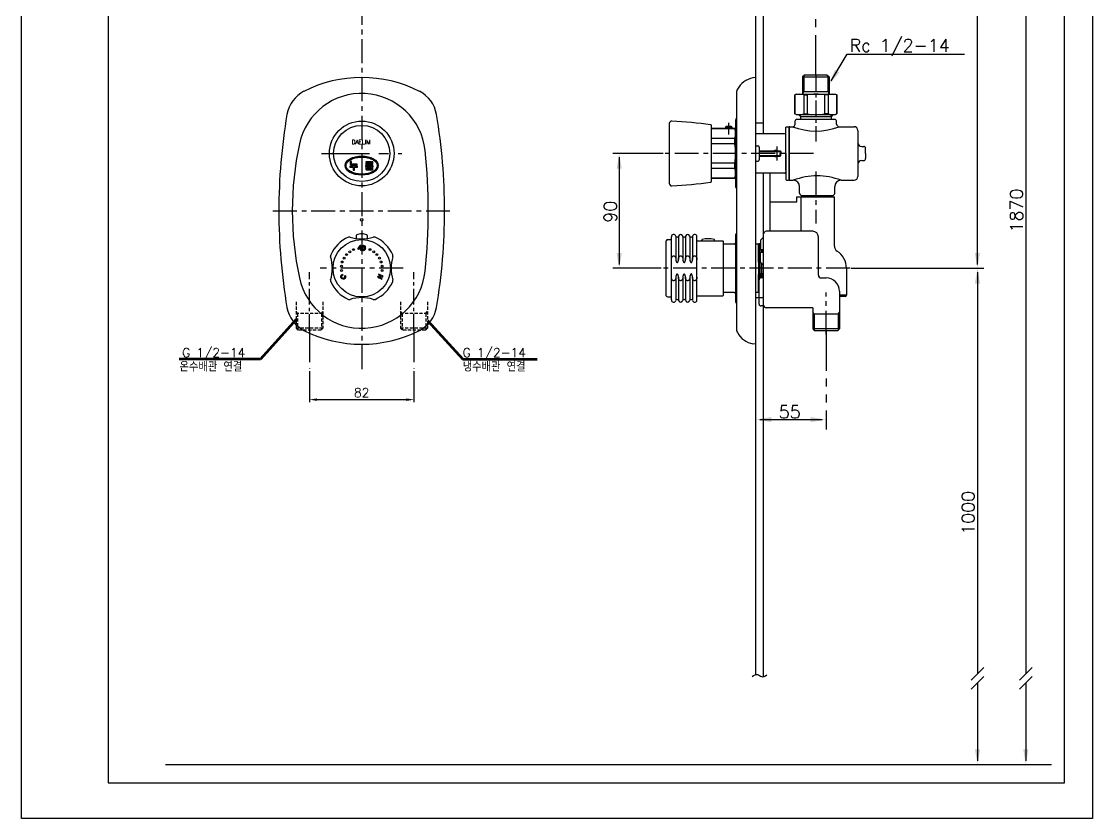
# Model space of a CAD drawing. Extents: x -188 to 232, y 683 to 1277.
# Drawn here: x -187.6 to 232.4, y 683.4 to 995.8 of the extents above; entities that cross this region are included whole.
import ezdxf
from ezdxf.enums import TextEntityAlignment as Align

# ---------------------------------------------------------------- set-up
doc = ezdxf.new("R2010")
doc.units = 0
doc.header["$LTSCALE"] = 5
doc.header["$MEASUREMENT"] = 0
for name, pattern in [('CENTER', [2, 1.25, -0.25, 0.25, -0.25]), ('HIDDEN', [0.375, 0.25, -0.125]), ('PHANTOM', [2.5, 1.25, -0.25, 0.25, -0.25, 0.25, -0.25]), ('PHANTOM2', [1.25, 0.625, -0.125, 0.125, -0.125, 0.125, -0.125])]:
    doc.linetypes.add(name, pattern=pattern)
doc.layers.get('0').update_dxf_attribs({"color": 2, "linetype": 'CONTINUOUS'})
for name, color, linetype in [('CL', 1, 'CENTER'), ('D', 2, 'CONTINUOUS'), ('DWG', 7, 'CONTINUOUS'), ('HD', 3, 'HIDDEN'), ('PH', 3, 'PHANTOM'), ('PL', 3, 'PHANTOM2')]:
    doc.layers.add(name, color=color, linetype=linetype)
doc.styles.add('GHS', font='ROMANS', dxfattribs={"bigfont": 'GHS'})
doc.styles.add('ROMANT', font='romant', dxfattribs={"height": 3.5})
doc.dimstyles.new('STANDARD$7', dxfattribs={"dimtxt": 3.5, "dimasz": 3, "dimexe": 1, "dimexo": 1, "dimgap": 1, "dimtad": 1, "dimdec": 4, "dimzin": 0, "dimdsep": 46, "dimtxsty": 'GHS', "dimcen": 1, "dimclrd": 256, "dimclre": 256, "dimclrt": 256, "dimadec": 4, "dimazin": 0, "dimtfac": 1, "dimtdec": 4, "dimtmove": 0, "dimatfit": 0, "dimfxl": 0, "dimtolj": 1, "dimtzin": 0, "dimlwd": -1, "dimlwe": -1, "dimarcsym": 0})

msp = doc.modelspace()

# ---------------------------------------------------------------- linework, layer by layer
at = {"color": 4}
for p, q in [((-153.63, 1246.41), (-153.63, 697.41)), ((221.37, 697.41), (221.37, 1246.41)), ((-153.63, 697.41), (221.37, 697.41))]:
    msp.add_line(p, q, dxfattribs=at)
at = {"color": 7, "linetype": 'Continuous'}
for p, q in [((66.38, 955.76), (66.38, 932.38)), ((82.88, 955.1), (82.88, 933.04)), ((105.88, 925.07), (116.38, 925.07)), ((116.38, 927.07), (131.13, 927.07)), ((118.66, 927.57), (118.66, 927.07)), ((130.11, 927.57), (130.11, 927.07))]:
    msp.add_line(p, q, dxfattribs=at)
for centre, radius, start, end in [((67.38, 955.76), 1, 86.4607, 180), ((52.01, 707.23), 250, 82.9573, 86.4607), ((82.63, 955.1), 0.25, 360, 82.9573), ((52.01, 1180.91), 250, 273.5393, 277.0427), ((82.63, 933.04), 0.25, 277.0427, 0), ((67.38, 932.38), 1, 180, 273.5393)]:
    msp.add_arc(centre, radius, start, end, dxfattribs=at)
at = {"layer": 'CL', "ltscale": 1.5}
for p, q in [((-54.2, 1153.88), (-54.2, 858.19)), ((122.91, 944.07), (64.48, 944.07)), ((123.88, 937.01), (123.88, 916.63)), ((-88.99, 921.57), (-18.92, 921.57)), ((-37.95, 899.07), (-70.45, 899.07)), ((137.26, 899.07), (63.73, 899.07)), ((127.88, 873.07), (127.88, 889.57))]:
    msp.add_line(p, q, dxfattribs=at)
at = {"layer": 'CL'}
for p, q in [((123.88, 974.82), (123.88, 948.75)), ((89.63, 956.02), (89.63, 951.56)), ((108.63, 946.82), (108.63, 941.32)), ((-74.7, 874.82), (-74.7, 897.57)), ((-33.7, 874.82), (-33.7, 897.57))]:
    msp.add_line(p, q, dxfattribs=at)
at = {"layer": 'CL', "ltscale": 3}
msp.add_line((-69.95, 944.07), (-38.45, 944.07), dxfattribs=at)
at = {"layer": 'D'}
for p, q in [((100.38, 739.88), (100.38, 1161.21)), ((206.19, 1134.52), (206.19, 740.18)), ((103.38, 951.82), (103.38, 1130.77)), ((187.24, 900.57), (187.24, 1108.17)), ((119.21, 974.64), (119.21, 968.32)), ((128.56, 974.64), (128.56, 968.32)), ((115.63, 967.03), (115.67, 967.03)), ((115.67, 967.03), (115.67, 959.61)), ((119.21, 968.32), (118.64, 967.35)), ((119.11, 967.03), (120.45, 967.03)), ((119.11, 967.03), (119.11, 959.61)), ((120.45, 967.03), (120.45, 959.61)), ((128.66, 967.03), (127.32, 967.03)), ((127.32, 967.03), (127.32, 959.61)), ((128.56, 968.32), (129.12, 967.35)), ((128.66, 967.03), (128.66, 959.61)), ((132.13, 967.03), (132.1, 967.03)), ((132.1, 967.03), (132.1, 959.61)), ((115.63, 959.61), (115.67, 959.61)), ((117.83, 958.57), (117.83, 959.32)), ((119.11, 959.61), (120.45, 959.61)), ((128.66, 959.61), (127.32, 959.61)), ((129.93, 958.57), (129.93, 959.32)), ((132.13, 959.61), (132.1, 959.61)), ((92.09, 953.74), (82.88, 953.74)), ((92.09, 953.74), (92.09, 953.82)), ((92.09, 949.99), (82.88, 949.99)), ((92.09, 947.82), (92.09, 949.99)), ((92.09, 947.82), (82.88, 947.82)), ((63.98, 944.07), (44.27, 944.07)), ((46.77, 942.57), (46.77, 900.57)), ((101.63, 944.87), (110.08, 944.87)), ((101.63, 943.27), (110.08, 943.27)), ((92.09, 940.32), (82.88, 940.32)), ((92.09, 938.15), (82.88, 938.15)), ((92.09, 938.15), (92.09, 940.32)), ((92.09, 934.4), (82.88, 934.4)), ((92.09, 934.32), (92.09, 934.4)), ((103.38, 908.97), (103.38, 936.32)), ((-55.55, 906.79), (-54.84, 908.01)), ((-54.8, 907.45), (-55.17, 906.81)), ((-54.49, 908.04), (-54.84, 908.01)), ((-54.76, 906.84), (-54.8, 907.45)), ((-54.42, 906.86), (-54.49, 908.04)), ((-55.53, 906.47), (-55.55, 906.79)), ((-54.74, 906.52), (-55.53, 906.47)), ((-55.17, 906.81), (-54.76, 906.84)), ((-54.74, 906.52), (-54.71, 906.15)), ((-54.71, 906.15), (-54.37, 906.17)), ((-54.26, 906.87), (-54.42, 906.86)), ((-54.4, 906.54), (-54.23, 906.55)), ((-54.37, 906.17), (-54.4, 906.54)), ((-54.23, 906.55), (-54.26, 906.87)), ((63.23, 899.07), (44.27, 899.07)), ((137.76, 899.07), (187.74, 899.07)), ((137.76, 899.07), (189.74, 899.07)), ((137.76, 899.07), (173.51, 899.07)), ((-47.9, 895.87), (-48.04, 895.55)), ((-48.04, 895.55), (-46.37, 894.81)), ((-47.16, 895.55), (-47.9, 895.87)), ((-47.51, 896.75), (-47.65, 896.43)), ((-47.65, 896.43), (-46.92, 896.11)), ((-45.84, 896.02), (-47.51, 896.75)), ((-46.92, 896.11), (-47.16, 895.55)), ((-46.86, 895.41), (-46.61, 895.97)), ((-46.23, 895.14), (-46.86, 895.41)), ((-46.61, 895.97), (-45.98, 895.69)), ((-46.37, 894.81), (-46.23, 895.14)), ((-45.98, 895.69), (-45.84, 896.02)), ((187.24, 897.57), (187.24, 740.18)), ((103.38, 739.07), (103.38, 889.17)), ((123.21, 881.07), (122.63, 882.07)), ((132.56, 881.07), (133.13, 882.07)), ((123.21, 881.07), (123.21, 874.74)), ((132.56, 881.07), (132.56, 874.74)), ((-74.7, 858.72), (-74.7, 846.59)), ((-33.7, 858.72), (-33.7, 846.59)), ((-71.7, 847.59), (-36.7, 847.59)), ((101.88, 839.78), (126.38, 839.78)), ((184.74, 737.68), (189.74, 742.68)), ((203.69, 737.68), (208.69, 742.68)), ((184.74, 734.15), (189.74, 739.15)), ((187.24, 736.65), (187.24, 706.05)), ((203.69, 734.15), (208.69, 739.15)), ((206.19, 736.65), (206.19, 706.05)), ((-131.11, 704.55), (216.31, 704.55)), ((115.78, 704.55), (171.51, 704.55)), ((137.76, 704.55), (187.74, 704.55)), ((180.35, 704.55), (206.69, 704.55))]:
    msp.add_line(p, q, dxfattribs=at)
at = {"layer": 'D', "color": 7}
for p, q in [((116.13, 959.32), (115.63, 959.61)), ((131.63, 959.32), (132.13, 959.61))]:
    msp.add_line(p, q, dxfattribs=at)
at = {"layer": 'D', "color": 0}
for p, q in [((88.38, 954.57), (88.82, 954.82)), ((88.38, 954.57), (90.88, 954.57)), ((88.38, 954.57), (88.38, 953.82)), ((88.82, 954.82), (90.45, 954.82)), ((90.88, 954.57), (90.45, 954.82)), ((90.88, 954.57), (90.88, 953.82)), ((92.38, 956.82), (92.38, 931.32)), ((112.13, 937.52), (112.13, 954.32)), ((100.38, 947.07), (101.13, 947.07)), ((101.63, 946.57), (101.63, 941.57)), ((100.38, 941.07), (101.13, 941.07))]:
    msp.add_line(p, q, dxfattribs=at)
at = {"layer": 'D', "color": 2}
for p, q in [((88.58, 953.82), (88.58, 954.68)), ((90.68, 953.82), (90.68, 954.68))]:
    msp.add_line(p, q, dxfattribs=at)
at = {"layer": 'D'}
for points in [[(-187.63, 1277.41), (232.37, 1277.41), (232.37, 683.41), (-187.63, 683.41)], [(-58.15, 940.86), (-58.67, 940.86), (-58.67, 939.9), (-58.65, 939.79), (-58.62, 939.7), (-58.55, 939.62), (-58.47, 939.56), (-58.36, 939.53), (-58.24, 939.52), (-55.95, 939.52), (-55.95, 939.88), (-58.15, 939.88)], [(-52.53, 940.85), (-52.53, 940.49), (-50.37, 940.49), (-50.37, 940.33), (-52.53, 940.33), (-52.53, 939.78), (-52.52, 939.66), (-52.48, 939.57), (-52.42, 939.5), (-52.33, 939.45), (-52.22, 939.42), (-52.08, 939.41), (-49.8, 939.41), (-49.8, 939.78), (-52.02, 939.78), (-52.02, 939.97), (-49.86, 939.97), (-49.86, 940.85)], [(-55.81, 939.08), (-58.83, 939.08), (-58.83, 938.7), (-57.58, 938.7), (-57.58, 937.57), (-57.07, 937.57), (-57.07, 938.7), (-55.81, 938.7)], [(-52.7, 939.19), (-52.7, 938.82), (-49.69, 938.82), (-49.69, 939.19)], [(-52.53, 938.65), (-52.53, 937.95), (-52.52, 937.85), (-52.48, 937.76), (-52.43, 937.69), (-52.36, 937.64), (-52.27, 937.61), (-52.17, 937.6), (-49.86, 937.6), (-49.86, 938.65)], [(-50.37, 938.28), (-50.37, 937.97), (-52.02, 937.97), (-52.02, 938.28)]]:
    msp.add_lwpolyline(points, close=True, dxfattribs=at)
msp.add_lwpolyline([(129.89, 972.48), (136.17, 982.93), (182.19, 982.93)], dxfattribs=at)
for centre in [(-61.13, 903.07), (-60.14, 904.42), (-58.9, 905.54), (-57.45, 906.38), (-50.95, 906.38), (-49.5, 905.54), (-48.25, 904.42), (-47.27, 903.07), (-62.16, 899.91), (-61.81, 901.54), (-46.59, 901.54), (-46.24, 899.91), (-62.16, 898.23), (-46.24, 898.23)]:
    msp.add_circle(centre, 0.375, dxfattribs=at)
for centre, radius, start, end in [((117.39, 962.06), 5.26, 70.9285, 109.0715), ((123.88, 946.72), 20.6, 80.3978, 99.6022), ((130.38, 962.06), 5.26, 70.9285, 109.0715), ((117.39, 964.58), 5.26, 250.9285, 289.0715), ((123.88, 979.92), 20.6, 260.3978, 279.6022), ((130.38, 964.58), 5.26, 250.9285, 289.0715), ((86.15, 951.86), 6.23, 342.4949, 17.5051), ((123.88, 977.94), 25.09, 248.6703, 291.3297), ((67.88, 944.07), 24.5, 351.1961, 8.8039), ((108.13, 944.07), 1.05, 72.2472, 107.7528), ((108.13, 944.07), 1.05, 252.2472, 287.7528), ((86.15, 936.28), 6.23, 342.4949, 17.5051), ((124.38, 908.8), 26.48, 69.2674, 110.7326), ((-53.39, 907.42), 0.248, 88.1172, 150.1774), ((-53.4, 907.42), 0.248, 22.6873, 84.7474), ((-53.45, 906.68), 0.596, 234.4434, 267.8998), ((-53.44, 906.64), 0.234, 204.5701, 264.1627), ((-53.43, 906.68), 0.596, 265.2569, 298.7134), ((-53.46, 906.64), 0.234, 268.7019, 328.2945)]:
    msp.add_arc(centre, radius, start, end, dxfattribs=at)
at = {"layer": 'D', "color": 0}
for centre, radius, start, end in [((93.88, 956.82), 1.5, 130.7184, 180), ((101.13, 946.57), 0.5, 0, 90), ((101.13, 941.57), 0.5, 270, 0), ((93.88, 931.32), 1.5, 180, 229.2816)]:
    msp.add_arc(centre, radius, start, end, dxfattribs=at)
at = {"layer": 'D'}
msp.add_ellipse((-54.2, 939.32), major_axis=(-6.5, 0), ratio=0.576923, dxfattribs=at)
for points, knots in [([(-60.3, 939.32), (-60.3, 939), (-60.21, 938.67), (-59.85, 938.03), (-59.57, 937.71), (-58.83, 937.13), (-58.37, 936.87), (-57.32, 936.43), (-56.73, 936.26), (-55.48, 936.03), (-54.82, 935.97), (-53.5, 935.97), (-52.85, 936.03), (-51.6, 936.27), (-51.01, 936.45), (-49.97, 936.89), (-49.52, 937.16), (-48.79, 937.75), (-48.52, 938.07), (-48.17, 938.71), (-48.09, 939.03), (-48.11, 939.68), (-48.2, 940), (-48.58, 940.64), (-48.86, 940.96), (-49.62, 941.54), (-50.08, 941.8), (-51.14, 942.23), (-51.74, 942.4), (-52.99, 942.62), (-53.65, 942.68), (-54.97, 942.66), (-55.63, 942.59), (-56.87, 942.35), (-57.45, 942.17), (-58.48, 941.72), (-58.93, 941.45), (-59.64, 940.86), (-59.9, 940.54), (-60.23, 939.92), (-60.3, 939.62), (-60.3, 939.32)], [0, 0, 0, 0, 0.315336, 0.315336, 0.630673, 0.630673, 0.946009, 0.946009, 1.261346, 1.261346, 1.576682, 1.576682, 1.892019, 1.892019, 2.207355, 2.207355, 2.522692, 2.522692, 2.838028, 2.838028, 3.153365, 3.153365, 3.468701, 3.468701, 3.784038, 3.784038, 4.099374, 4.099374, 4.414711, 4.414711, 4.730047, 4.730047, 5.045384, 5.045384, 5.36072, 5.36072, 5.676057, 5.676057, 5.991393, 5.991393, 6.283185, 6.283185, 6.283185, 6.283185]), ([(-60.9, 895.55), (-60.86, 895.64), (-60.84, 895.73), (-60.84, 895.82), (-60.84, 895.91), (-60.87, 896.02), (-60.92, 896.16)], [7, 7, 7, 7, 8, 8, 8, 9, 9, 9, 9])]:
    msp.add_open_spline(points, degree=3, knots=knots, dxfattribs=at)
for points in [[(-53.95, 907.63), (-54.01, 907.5), (-54.04, 907.31), (-54.05, 907.07)], [(-53.71, 907.92), (-53.81, 907.86), (-53.89, 907.76), (-53.95, 907.63)], [(-53.36, 908), (-53.49, 908.01), (-53.61, 907.98), (-53.71, 907.92)], [(-53.71, 907.05), (-53.7, 907.29), (-53.66, 907.46), (-53.61, 907.55)], [(-53.36, 908), (-53.23, 907.99), (-53.12, 907.95), (-53.02, 907.88)], [(-53.36, 908), (-53.23, 907.99), (-53.12, 907.95), (-53.02, 907.88)], [(-53.13, 907.02), (-53.11, 907.26), (-53.13, 907.42), (-53.18, 907.52)], [(-53.13, 907.02), (-53.11, 907.26), (-53.13, 907.42), (-53.18, 907.52)], [(-53.02, 907.88), (-52.93, 907.81), (-52.87, 907.7), (-52.82, 907.56)], [(-53.02, 907.88), (-52.93, 907.81), (-52.87, 907.7), (-52.82, 907.56)], [(-52.82, 907.56), (-52.78, 907.42), (-52.77, 907.24), (-52.78, 907)], [(-52.82, 907.56), (-52.78, 907.42), (-52.77, 907.24), (-52.78, 907)], [(-54.05, 907.07), (-54.07, 906.83), (-54.05, 906.64), (-54, 906.5)], [(-54, 906.5), (-53.95, 906.37), (-53.89, 906.26), (-53.8, 906.2)], [(-53.65, 906.54), (-53.7, 906.65), (-53.73, 906.82), (-53.71, 907.05)], [(-53.26, 906.52), (-53.19, 906.62), (-53.15, 906.78), (-53.13, 907.02)], [(-53.26, 906.52), (-53.19, 906.62), (-53.15, 906.78), (-53.13, 907.02)], [(-52.9, 906.44), (-52.97, 906.31), (-53.05, 906.21), (-53.14, 906.16)], [(-52.9, 906.44), (-52.97, 906.31), (-53.05, 906.21), (-53.14, 906.16)], [(-52.78, 907), (-52.8, 906.75), (-52.84, 906.57), (-52.9, 906.44)], [(-52.78, 907), (-52.8, 906.75), (-52.84, 906.57), (-52.9, 906.44)], [(-62.43, 895.65), (-62.45, 895.83), (-62.42, 896), (-62.35, 896.16)], [(-62.25, 895.19), (-62.35, 895.32), (-62.41, 895.48), (-62.43, 895.65)], [(-62.35, 896.16), (-62.3, 896.3), (-62.21, 896.42), (-62.1, 896.52)], [(-61.85, 894.89), (-62.02, 894.96), (-62.15, 895.06), (-62.25, 895.19)], [(-62.04, 896.02), (-62.11, 895.86), (-62.11, 895.7), (-62.05, 895.55)], [(-62.1, 896.52), (-61.98, 896.63), (-61.85, 896.7), (-61.71, 896.75)], [(-62.05, 895.55), (-61.99, 895.39), (-61.88, 895.28), (-61.71, 895.21)], [(-61.59, 896.43), (-61.81, 896.35), (-61.96, 896.21), (-62.04, 896.02)], [(-61.11, 894.87), (-61.34, 894.78), (-61.59, 894.78), (-61.85, 894.89)], [(-61.71, 896.75), (-61.71, 896.75), (-61.59, 896.43), (-61.59, 896.43)], [(-61.71, 896.75), (-61.71, 896.75), (-61.59, 896.43), (-61.59, 896.43)], [(-61.71, 895.21), (-61.6, 895.17), (-61.49, 895.15), (-61.39, 895.16)], [(-61.39, 895.16), (-61.28, 895.17), (-61.18, 895.21), (-61.09, 895.28)], [(-60.59, 895.41), (-60.7, 895.15), (-60.87, 894.97), (-61.11, 894.87)], [(-61.09, 895.28), (-61.01, 895.35), (-60.94, 895.44), (-60.9, 895.55)], [(-60.92, 896.16), (-60.92, 896.16), (-60.6, 896.28), (-60.6, 896.28)], [(-60.92, 896.16), (-60.92, 896.16), (-60.6, 896.28), (-60.6, 896.28)], [(-60.6, 896.28), (-60.53, 896.1), (-60.5, 895.95), (-60.5, 895.82)], [(-60.5, 895.82), (-60.5, 895.69), (-60.53, 895.55), (-60.59, 895.41)]]:
    msp.add_open_spline(points, degree=3, dxfattribs=at)
msp.add_spline([(98.94, 739.13), (101.05, 739.88), (102.6, 739.03), (104.6, 739.7)], degree=3, dxfattribs=at)
for points in [[(131.35, 976.85), (129.12, 971.19), (133.07, 975.82)], [(45.77, 938.07), (47.77, 938.07), (46.77, 944.07)], [(45.77, 905.07), (47.77, 905.07), (46.77, 899.07)], [(186.24, 905.07), (188.24, 905.07), (187.24, 899.07)], [(186.24, 893.07), (188.24, 893.07), (187.24, 899.07)], [(-71.7, 848.09), (-71.7, 847.09), (-74.7, 847.59)], [(-36.7, 848.09), (-36.7, 847.09), (-33.7, 847.59)], [(106.38, 840.78), (106.38, 838.78), (100.38, 839.78)], [(121.88, 840.78), (121.88, 838.78), (127.88, 839.78)], [(186.24, 710.55), (188.24, 710.55), (187.24, 704.55)], [(205.19, 710.55), (207.19, 710.55), (206.19, 704.55)]]:
    msp.add_solid(points, dxfattribs=at)
at = {"layer": 'DWG'}
for p, q in [((119.39, 974.82), (118.64, 974.07)), ((128.37, 974.82), (119.39, 974.82)), ((128.37, 974.82), (129.12, 974.07)), ((100.38, 973.84), (99.13, 973.73)), ((100.38, 869.3), (100.38, 973.84)), ((118.64, 974.07), (129.12, 974.07)), ((118.64, 974.07), (118.64, 967.32)), ((129.12, 974.07), (129.12, 967.32)), ((92.9, 874.61), (92.9, 968.53)), ((116.13, 967.32), (115.63, 967.03)), ((115.63, 959.61), (115.63, 967.03)), ((116.13, 967.32), (131.63, 967.32)), ((118.64, 968.32), (129.12, 968.32)), ((131.63, 967.32), (132.13, 967.03)), ((132.13, 959.61), (132.13, 967.03)), ((116.13, 959.32), (131.63, 959.32)), ((117.28, 959.12), (117.28, 959.32)), ((117.83, 958.57), (117.28, 959.12)), ((117.83, 958.57), (129.93, 958.57)), ((117.83, 958.57), (117.83, 957.32)), ((129.93, 958.57), (130.48, 959.12)), ((129.93, 958.57), (129.93, 957.32)), ((130.48, 959.12), (130.48, 959.32)), ((92.09, 953.82), (82.88, 953.82)), ((92.38, 953.32), (92.09, 953.82)), ((100.38, 956.07), (103.38, 956.07)), ((113.38, 954.32), (113.38, 933.82)), ((113.63, 954.57), (114.76, 954.57)), ((115.76, 955.57), (115.76, 956.82)), ((115.76, 955.57), (115.76, 955.57)), ((131.51, 957.32), (116.26, 957.32)), ((132.01, 955.57), (132.01, 956.82)), ((132.01, 955.57), (132.01, 955.57)), ((133.01, 954.57), (138.88, 954.57)), ((92.38, 953.32), (92.38, 934.82)), ((140.38, 953.07), (140.38, 935.07)), ((101.63, 945.07), (109.88, 945.07)), ((109.88, 945.07), (109.88, 944.07)), ((109.88, 945.07), (110.13, 944.82)), ((141.88, 946.82), (142.63, 946.82)), ((143.38, 944.07), (143.38, 946.07)), ((101.63, 943.07), (109.88, 943.07)), ((109.88, 943.07), (109.88, 944.07)), ((109.88, 943.07), (110.13, 943.32)), ((110.13, 944.82), (110.13, 944.07)), ((110.13, 943.32), (110.13, 944.07)), ((141.88, 941.32), (142.63, 941.32)), ((143.38, 944.07), (143.38, 942.07)), ((92.09, 934.32), (82.88, 934.32)), ((92.38, 934.82), (92.09, 934.32)), ((105.88, 936.32), (105.88, 913.57)), ((113.63, 933.57), (115.01, 933.57)), ((133.76, 933.57), (138.88, 933.57)), ((117.51, 928.57), (117.51, 931.07)), ((131.26, 928.57), (131.26, 931.07)), ((116.38, 925.07), (116.38, 927.07)), ((117.92, 927.07), (117.92, 913.57)), ((118.51, 927.57), (130.26, 927.57)), ((118.66, 927.57), (118.66, 927.07)), ((130.11, 927.57), (130.11, 927.07)), ((131.13, 907.71), (131.13, 927.07)), ((-56.32, 911.93), (-56.32, 910.76)), ((-52.07, 911.93), (-52.07, 910.76)), ((103.38, 884.57), (103.38, 912.57)), ((122.63, 913.57), (104.38, 913.57)), ((101.43, 908.57), (100.38, 908.57)), ((101.43, 901.9), (101.43, 908.57)), ((102.18, 907.69), (101.58, 907.69)), ((101.58, 901.95), (101.58, 907.69)), ((101.88, 907.69), (101.88, 896.97)), ((102.18, 908.69), (101.96, 908.69)), ((103.38, 911.32), (102.18, 910.12)), ((102.18, 910.12), (102.18, 906.32)), ((124.88, 896.32), (124.88, 911.32)), ((102.93, 906.32), (102.18, 906.32)), ((102.18, 901.52), (102.18, 905.32)), ((102.93, 905.32), (102.18, 905.32)), ((102.72, 905.32), (102.72, 906.32)), ((102.93, 905.32), (102.93, 906.32)), ((103.38, 900.32), (102.18, 901.52)), ((102.72, 897.07), (102.72, 900.98)), ((135.88, 899.07), (135.88, 888.57)), ((101.43, 889.57), (101.43, 896.24)), ((101.5, 889.55), (101.5, 895.49)), ((101.6, 896.97), (101.88, 896.97)), ((101.95, 895.18), (101.95, 895.45)), ((103.38, 895.45), (101.95, 895.45)), ((103.38, 895.32), (102.38, 895.32)), ((102.51, 897.07), (103.38, 897.07)), ((103.22, 896.07), (103.38, 896.07)), ((125.88, 895.32), (127.88, 895.32)), ((101.63, 885.07), (101.63, 894.57)), ((101.43, 889.57), (100.38, 889.57)), ((100.38, 887.67), (101.63, 887.67)), ((100.38, 887.67), (103.38, 887.67)), ((133.13, 890.07), (133.13, 875.32)), ((135.88, 888.57), (133.13, 888.57)), ((135.38, 888.07), (133.13, 888.07)), ((103.42, 884.32), (102.38, 884.32)), ((122.63, 883.57), (104.38, 883.57)), ((122.63, 883.57), (122.63, 875.32)), ((133.13, 881.07), (122.63, 881.07)), ((122.63, 875.32), (123.38, 874.57)), ((133.13, 875.32), (122.63, 875.32)), ((132.38, 874.57), (123.38, 874.57)), ((133.13, 875.32), (132.38, 874.57)), ((100.38, 869.3), (99.13, 869.41))]:
    msp.add_line(p, q, dxfattribs=at)
at = {"layer": 'DWG', "linetype": 'Continuous'}
for p, q in [((112.13, 954.32), (112.38, 954.57)), ((112.13, 954.32), (112.38, 954.57)), ((112.13, 954.32), (112.38, 954.57)), ((112.38, 954.57), (113.13, 954.57)), ((112.38, 954.57), (113.13, 954.57)), ((112.38, 954.57), (113.13, 954.57)), ((113.13, 954.57), (113.38, 954.32)), ((113.38, 933.82), (113.38, 954.32)), ((112.13, 937.82), (112.13, 933.82)), ((112.13, 933.82), (112.38, 933.57)), ((112.13, 933.82), (112.38, 933.57)), ((112.38, 933.57), (113.13, 933.57)), ((112.38, 933.57), (113.13, 933.57)), ((113.38, 933.82), (113.13, 933.57)), ((113.13, 933.57), (113.38, 933.82))]:
    msp.add_line(p, q, dxfattribs=at)
at = {"layer": 'DWG', "color": 0}
for p, q in [((111.63, 951.82), (100.38, 951.82)), ((111.63, 936.32), (100.38, 936.32))]:
    msp.add_line(p, q, dxfattribs=at)
at = {"layer": 'DWG', "color": 0, "linetype": 'Continuous'}
for q in [(112.13, 951.32), (112.13, 936.57), (112.13, 936.82)]:
    msp.add_line((112.13, 944.07), q, dxfattribs=at)
at = {"layer": 'DWG', "color": 7}
for p, q in [((67.23, 886.69), (67.23, 911.44)), ((68.98, 911.62), (68.98, 902.49)), ((69.98, 911.62), (69.98, 902.49)), ((71.73, 911.62), (71.73, 902.49)), ((72.73, 911.62), (72.73, 902.49)), ((74.48, 911.62), (74.48, 902.49)), ((75.48, 911.62), (75.48, 902.49)), ((77.23, 886.69), (77.23, 911.44)), ((92.38, 911.82), (92.38, 886.32)), ((65.23, 888.32), (65.23, 909.82)), ((65.73, 910.32), (67.23, 910.32)), ((77.23, 909.94), (77.23, 910.57)), ((77.23, 909.94), (77.23, 909.82)), ((77.23, 909.82), (87.38, 909.82)), ((79.13, 909.82), (79.13, 910.14)), ((84.13, 909.82), (84.13, 910.14)), ((87.63, 899.07), (87.63, 909.57)), ((91.88, 908.52), (87.63, 908.52)), ((87.63, 888.57), (87.63, 899.07)), ((68.98, 895.65), (68.98, 886.52)), ((69.98, 895.65), (69.98, 886.52)), ((71.73, 895.65), (71.73, 886.52)), ((72.73, 895.65), (72.73, 886.52)), ((74.48, 895.65), (74.48, 886.52)), ((75.48, 895.65), (75.48, 886.52)), ((65.73, 887.82), (67.23, 887.82)), ((77.23, 888.32), (87.38, 888.32)), ((91.88, 889.62), (87.63, 889.62))]:
    msp.add_line(p, q, dxfattribs=at)
at = {"layer": 'DWG', "linetype": 'Continuous'}
msp.add_circle((-54.2, 944.07), 12.69, dxfattribs=at)
at = {"layer": 'DWG'}
for centre, radius in [((-54.2, 944.07), 11), ((-54.2, 918.07), 0.5), ((-54.2, 899.07), 11.25)]:
    msp.add_circle(centre, radius, dxfattribs=at)
for centre, radius, start, end in [((-54.2, 923.84), 50, 63.0793, 116.9207), ((100.98, 964.92), 9, 101.8322, 151.2257), ((-71.18, 957.28), 12.5, 116.9207, 170.3262), ((-54.2, 942.59), 25, 6.0334, 167.8649), ((-37.22, 957.28), 12.5, 9.6738, 63.0793), ((94.4, 968.53), 1.5, 151.2257, 180), ((138.3, 921.57), 225, 170.3262, 180), ((-246.7, 921.57), 225, 0, 9.6738), ((113.63, 954.32), 0.25, 90, 180), ((114.76, 955.57), 1, 270, 0), ((116.26, 956.82), 0.5, 90, 180), ((131.51, 956.82), 0.5, 0, 90), ((133.01, 955.57), 1, 180, 270), ((138.88, 953.07), 1.5, 0, 90), ((43.57, 921.57), 125, 167.8649, 192.1351), ((-253.09, 921.57), 225, 353.9666, 6.0334), ((141.88, 948.32), 1.5, 180, 270), ((142.63, 946.07), 0.75, 0, 90), ((141.88, 939.82), 1.5, 90, 180), ((142.63, 942.07), 0.75, 270, 0), ((113.63, 933.82), 0.25, 180, 270), ((115.01, 931.07), 2.5, 0, 90), ((133.76, 931.07), 2.5, 90, 180), ((138.88, 935.07), 1.5, 270, 0), ((118.51, 928.57), 1, 180, 270), ((130.26, 928.57), 1, 270, 0), ((138.3, 921.57), 225, 180, 189.6738), ((-246.7, 921.57), 225, 350.3262, 0), ((-56.07, 911.93), 0.25, 113.2496, 180), ((-54.2, 907.57), 5, 90, 113.2496), ((-54.2, 907.57), 5, 66.7504, 90), ((-52.32, 911.93), 0.25, 0, 66.7504), ((93.88, 911.82), 1.5, 130.7184, 180), ((104.38, 912.57), 1, 90, 180), ((122.63, 911.32), 2.25, 0, 90), ((-54.2, 899.07), 13.25, 113.2975, 156.7025), ((-59.04, 910.32), 1, 72.3736, 113.2975), ((-54.2, 925.57), 15, 252.3736, 287.6264), ((-49.35, 910.32), 1, 66.7025, 107.6264), ((-54.2, 899.07), 13.25, 23.2975, 66.7025), ((101.43, 908.72), 0.15, 270, 297.201), ((102.58, 907.69), 1, 113.5782, 180), ((133.38, 907.72), 2.25, 180, 237.5484), ((-65.45, 903.91), 1, 156.7025, 197.6264), ((-80.7, 899.07), 15, 342.3736, 17.6264), ((-27.7, 899.07), 15, 162.3736, 197.6264), ((-42.95, 903.91), 1, 342.3736, 23.2975), ((127.88, 899.07), 8, 0, 57.7541), ((-54.2, 900.55), 25, 192.1351, 353.9666), ((102.38, 894.57), 0.75, 90, 180), ((125.88, 896.32), 1, 179.9957, 270.0043), ((127.88, 890.07), 5.25, 360, 90), ((-65.45, 894.22), 1, 162.3736, 203.2975), ((-54.2, 899.07), 13.25, 203.2975, 246.7025), ((-54.2, 899.07), 13.25, 293.2975, 336.7025), ((-42.95, 894.22), 1, 336.7025, 17.6264), ((-59.04, 887.82), 1, 246.7025, 287.6264), ((-54.2, 872.57), 15, 72.3736, 107.6264), ((-49.35, 887.82), 1, 252.3736, 293.2975), ((93.88, 886.32), 1.5, 180, 229.2816), ((101.43, 889.42), 0.15, 63.0381, 90), ((101.95, 890.44), 1, 243.0375, 251.2514), ((135.38, 888.57), 0.5, 270, 0), ((-71.18, 885.86), 12.5, 189.6738, 243.0793), ((-37.22, 885.86), 12.5, 296.9207, 350.3262), ((102.38, 885.07), 0.75, 180, 270), ((104.38, 884.57), 1, 180, 270), ((-54.2, 919.3), 50, 243.0793, 296.9207), ((94.4, 874.61), 1.5, 180, 208.7743), ((100.98, 878.22), 9, 208.7743, 258.1678)]:
    msp.add_arc(centre, radius, start, end, dxfattribs=at)
at = {"layer": 'DWG', "color": 0, "linetype": 'Continuous'}
for centre, radius, start, end in [((111.63, 951.32), 0.5, 0, 90), ((108.13, 944.07), 1.25, 53.1301, 126.8699), ((108.13, 944.07), 1.25, 233.1301, 306.8699), ((111.63, 936.82), 0.5, 270, 0)]:
    msp.add_arc(centre, radius, start, end, dxfattribs=at)
at = {"layer": 'DWG', "color": 7}
for centre, radius, start, end in [((68.11, 911.44), 0.875, 17.907, 180), ((69.48, 911.89), 0.57, 197.907, 342.093), ((70.86, 911.44), 0.875, 17.907, 162.093), ((72.23, 911.89), 0.57, 197.907, 342.093), ((73.61, 911.44), 0.875, 17.907, 162.093), ((74.98, 911.89), 0.57, 197.907, 342.093), ((76.36, 911.44), 0.875, 0, 162.093), ((65.73, 909.82), 0.5, 90, 180), ((79.38, 910.14), 0.25, 104.9006, 180), ((81.63, 901.68), 9, 75.0994, 104.9006), ((83.88, 910.14), 0.25, 0, 75.0994), ((87.38, 909.57), 0.25, 0, 90), ((91.88, 909.02), 0.5, 270, 0), ((65.73, 888.32), 0.5, 180, 270), ((68.11, 886.69), 0.875, 180, 342.093), ((69.48, 886.25), 0.57, 17.907, 162.093), ((70.86, 886.69), 0.875, 197.907, 342.093), ((72.23, 886.25), 0.57, 17.907, 162.093), ((73.61, 886.69), 0.875, 197.907, 342.093), ((74.98, 886.25), 0.57, 17.907, 162.093), ((76.36, 886.69), 0.875, 197.907, 0), ((87.38, 888.57), 0.25, 270, 0), ((91.88, 889.12), 0.5, 0, 90)]:
    msp.add_arc(centre, radius, start, end, dxfattribs=at)
at = {"layer": 'DWG'}
for points in [[(101.96, 908.7), (101.92, 908.69), (101.84, 908.69), (101.76, 908.68), (101.68, 908.66), (101.6, 908.63), (101.51, 908.59), (101.5, 908.59)], [(101.58, 907.69), (101.57, 908.01), (101.55, 908.3), (101.52, 908.51), (101.5, 908.59)], [(101.58, 901.95), (101.56, 901.93), (101.51, 901.91), (101.43, 901.9)], [(101.43, 896.24), (101.45, 896.89), (101.48, 897.61), (101.51, 898.37), (101.52, 899.13), (101.51, 899.82), (101.48, 900.43), (101.46, 900.97), (101.44, 901.46), (101.43, 901.9)], [(101.6, 896.97), (101.63, 897.69), (101.65, 898.45), (101.66, 899.21), (101.65, 899.88), (101.63, 900.48), (101.61, 901.02), (101.59, 901.51), (101.58, 901.95)], [(101.53, 896.22), (101.49, 896.23), (101.43, 896.24)], [(101.5, 895.49), (101.5, 895.67), (101.51, 895.87), (101.52, 896.05), (101.53, 896.22)], [(101.5, 895.49), (101.65, 895.46), (101.8, 895.45), (101.95, 895.45)], [(101.53, 896.22), (101.54, 896.32), (101.55, 896.41), (101.56, 896.52), (101.57, 896.62), (101.58, 896.73), (101.59, 896.85), (101.6, 896.97)], [(101.53, 896.22), (101.72, 896.03), (101.95, 895.87), (102.2, 895.76)], [(101.6, 896.97), (101.66, 896.68), (101.81, 896.43), (102.02, 896.22), (102.29, 896.08), (102.58, 896.02)], [(101.88, 896.97), (102.18, 897.04), (102.51, 897.07)], [(101.88, 896.97), (101.97, 896.65), (102.13, 896.36), (102.34, 896.14), (102.58, 896.02)], [(101.95, 895.45), (101.97, 895.53), (102.03, 895.61), (102.11, 895.69), (102.2, 895.76)], [(102.2, 895.76), (102.25, 895.79), (102.3, 895.83), (102.36, 895.86), (102.42, 895.9), (102.48, 895.94), (102.54, 895.98), (102.58, 896.02)], [(102.51, 897.07), (102.54, 896.76), (102.64, 896.48), (102.8, 896.26), (103, 896.12), (103.22, 896.07)], [(102.58, 896.02), (102.88, 896.06), (103.22, 896.07)], [(102.72, 897.07), (102.76, 896.76), (102.86, 896.48), (103.02, 896.26), (103.21, 896.12), (103.36, 896.07)], [(103.36, 896.07), (103.38, 896.07)]]:
    msp.add_spline(points, degree=3, dxfattribs=at)
msp.add_open_spline([(101.88, 907.69), (101.88, 907.8), (101.9, 908), (102, 908.28), (102.11, 908.44), (102.18, 908.51), (102.18, 908.52)], degree=3, knots=[0, 0, 0, 0, 0.622333, 1.21571, 1.758267, 1.800373, 1.800373, 1.800373, 1.800373], dxfattribs=at)
at = {"layer": 'DWG', "color": 7}
for points in [[(67.23, 902.49), (67.24, 902.69), (67.26, 902.88), (67.29, 903.05), (67.33, 903.21), (67.39, 903.37), (67.46, 903.52), (67.55, 903.66), (67.67, 903.78), (67.8, 903.87), (67.96, 903.93), (68.12, 903.95), (68.27, 903.93), (68.43, 903.87), (68.56, 903.77), (68.67, 903.64), (68.77, 903.5), (68.84, 903.35), (68.89, 903.19), (68.93, 903.03), (68.96, 902.87), (68.98, 902.68), (68.98, 902.49)], [(69.98, 902.49), (69.99, 902.69), (70.01, 902.88), (70.04, 903.05), (70.08, 903.21), (70.14, 903.37), (70.21, 903.52), (70.3, 903.66), (70.42, 903.78), (70.55, 903.87), (70.71, 903.93), (70.87, 903.95), (71.02, 903.93), (71.18, 903.87), (71.31, 903.77), (71.42, 903.64), (71.52, 903.5), (71.59, 903.35), (71.64, 903.19), (71.68, 903.03), (71.71, 902.87), (71.73, 902.68), (71.73, 902.49)], [(72.73, 902.49), (72.74, 902.69), (72.76, 902.88), (72.79, 903.05), (72.83, 903.21), (72.89, 903.37), (72.96, 903.52), (73.05, 903.66), (73.17, 903.78), (73.3, 903.87), (73.46, 903.93), (73.62, 903.95), (73.77, 903.93), (73.93, 903.87), (74.06, 903.77), (74.17, 903.64), (74.27, 903.5), (74.34, 903.35), (74.39, 903.19), (74.43, 903.03), (74.46, 902.87), (74.48, 902.68), (74.48, 902.49)], [(75.48, 902.49), (75.49, 902.69), (75.51, 902.88), (75.54, 903.05), (75.58, 903.21), (75.64, 903.37), (75.71, 903.52), (75.8, 903.66), (75.92, 903.78), (76.05, 903.87), (76.21, 903.93), (76.37, 903.95), (76.52, 903.93), (76.68, 903.87), (76.81, 903.77), (76.92, 903.64), (77.02, 903.5), (77.09, 903.35), (77.14, 903.19), (77.18, 903.03), (77.21, 902.87), (77.23, 902.68), (77.23, 902.49)], [(68.98, 902.49), (68.99, 902.3), (69.01, 902.13), (69.04, 901.98), (69.08, 901.85), (69.12, 901.73), (69.16, 901.63), (69.21, 901.53), (69.26, 901.45), (69.32, 901.37), (69.38, 901.32), (69.45, 901.29), (69.53, 901.3), (69.61, 901.34), (69.68, 901.4), (69.74, 901.49), (69.79, 901.59), (69.84, 901.7), (69.88, 901.82), (69.92, 901.96), (69.95, 902.12), (69.97, 902.29), (69.98, 902.49)], [(71.73, 902.49), (71.74, 902.3), (71.76, 902.13), (71.79, 901.98), (71.83, 901.85), (71.87, 901.73), (71.91, 901.63), (71.96, 901.53), (72.01, 901.45), (72.07, 901.37), (72.13, 901.32), (72.2, 901.29), (72.28, 901.3), (72.36, 901.34), (72.43, 901.4), (72.49, 901.49), (72.54, 901.59), (72.59, 901.7), (72.63, 901.82), (72.67, 901.96), (72.7, 902.12), (72.72, 902.29), (72.73, 902.49)], [(74.48, 902.49), (74.49, 902.3), (74.51, 902.13), (74.54, 901.98), (74.58, 901.85), (74.62, 901.73), (74.66, 901.63), (74.71, 901.53), (74.76, 901.45), (74.82, 901.37), (74.88, 901.32), (74.95, 901.29), (75.03, 901.3), (75.11, 901.34), (75.18, 901.4), (75.24, 901.49), (75.29, 901.59), (75.34, 901.7), (75.38, 901.82), (75.42, 901.96), (75.45, 902.12), (75.47, 902.29), (75.48, 902.49)], [(68.98, 895.65), (68.98, 895.45), (68.96, 895.27), (68.93, 895.1), (68.89, 894.94), (68.84, 894.78), (68.76, 894.63), (68.67, 894.49), (68.56, 894.37), (68.43, 894.28), (68.28, 894.21), (68.12, 894.19), (67.94, 894.21), (67.76, 894.29), (67.6, 894.42), (67.47, 894.61), (67.36, 894.84), (67.28, 895.1), (67.24, 895.38), (67.23, 895.65)], [(69.98, 895.65), (69.98, 895.84), (69.95, 896.01), (69.93, 896.16), (69.89, 896.29), (69.85, 896.41), (69.81, 896.51), (69.76, 896.61), (69.71, 896.69), (69.65, 896.77), (69.58, 896.82), (69.51, 896.85), (69.43, 896.84), (69.36, 896.8), (69.29, 896.74), (69.23, 896.65), (69.18, 896.55), (69.13, 896.44), (69.08, 896.32), (69.05, 896.18), (69.02, 896.02), (68.99, 895.85), (68.98, 895.65)], [(71.73, 895.65), (71.73, 895.45), (71.71, 895.26), (71.68, 895.09), (71.64, 894.93), (71.58, 894.77), (71.51, 894.62), (71.41, 894.48), (71.3, 894.36), (71.16, 894.27), (71.01, 894.2), (70.85, 894.19), (70.69, 894.21), (70.54, 894.27), (70.41, 894.37), (70.29, 894.5), (70.2, 894.64), (70.13, 894.79), (70.07, 894.94), (70.03, 895.11), (70.01, 895.27), (69.99, 895.45), (69.98, 895.65)], [(72.73, 895.65), (72.73, 895.84), (72.7, 896.01), (72.68, 896.16), (72.64, 896.29), (72.6, 896.41), (72.56, 896.51), (72.51, 896.61), (72.46, 896.69), (72.4, 896.77), (72.33, 896.82), (72.26, 896.85), (72.18, 896.84), (72.11, 896.8), (72.04, 896.74), (71.98, 896.65), (71.93, 896.55), (71.88, 896.44), (71.83, 896.32), (71.8, 896.18), (71.77, 896.02), (71.74, 895.85), (71.73, 895.65)], [(74.48, 895.65), (74.48, 895.45), (74.46, 895.26), (74.43, 895.09), (74.39, 894.93), (74.33, 894.77), (74.26, 894.62), (74.16, 894.48), (74.05, 894.36), (73.91, 894.27), (73.76, 894.2), (73.6, 894.19), (73.44, 894.21), (73.29, 894.27), (73.16, 894.37), (73.04, 894.5), (72.95, 894.64), (72.88, 894.79), (72.82, 894.94), (72.78, 895.11), (72.76, 895.27), (72.74, 895.45), (72.73, 895.65)], [(75.48, 895.65), (75.48, 895.84), (75.45, 896.01), (75.43, 896.16), (75.39, 896.29), (75.35, 896.41), (75.31, 896.51), (75.26, 896.61), (75.21, 896.69), (75.15, 896.77), (75.08, 896.82), (75.01, 896.85), (74.93, 896.84), (74.86, 896.8), (74.79, 896.74), (74.73, 896.65), (74.68, 896.55), (74.63, 896.44), (74.58, 896.32), (74.55, 896.18), (74.52, 896.02), (74.49, 895.85), (74.48, 895.65)], [(77.23, 895.65), (77.23, 895.45), (77.21, 895.26), (77.18, 895.09), (77.14, 894.93), (77.08, 894.77), (77.01, 894.62), (76.91, 894.48), (76.8, 894.36), (76.66, 894.27), (76.51, 894.2), (76.35, 894.19), (76.19, 894.21), (76.04, 894.27), (75.91, 894.37), (75.79, 894.5), (75.7, 894.64), (75.63, 894.79), (75.57, 894.94), (75.53, 895.11), (75.51, 895.27), (75.49, 895.45), (75.48, 895.65)]]:
    msp.add_spline(points, degree=3, dxfattribs=at)
at = {"layer": 'HD'}
for p, q in [((-79.95, 885.92), (-79.95, 875.57)), ((-79.37, 881.32), (-79.95, 882.32)), ((-70.02, 881.32), (-69.45, 882.32)), ((-69.45, 885.92), (-69.45, 875.57)), ((-38.95, 885.92), (-38.95, 875.57)), ((-38.37, 881.32), (-38.95, 882.32)), ((-29.02, 881.32), (-28.45, 882.32)), ((-28.45, 885.92), (-28.45, 875.57)), ((-69.45, 881.32), (-79.95, 881.32)), ((-79.37, 881.32), (-79.37, 874.99)), ((-70.02, 881.32), (-70.02, 874.99)), ((-28.45, 881.32), (-38.95, 881.32)), ((-38.37, 881.32), (-38.37, 874.99)), ((-29.02, 881.32), (-29.02, 874.99)), ((-69.45, 875.57), (-79.95, 875.57)), ((-79.95, 875.57), (-79.2, 874.82)), ((-70.2, 874.82), (-79.2, 874.82)), ((-69.45, 875.57), (-70.2, 874.82)), ((-28.45, 875.57), (-38.95, 875.57)), ((-38.95, 875.57), (-38.2, 874.82)), ((-29.2, 874.82), (-38.2, 874.82)), ((-28.45, 875.57), (-29.2, 874.82))]:
    msp.add_line(p, q, dxfattribs=at)
at = {"layer": 'PH', "color": 4, "ltscale": 2}
for p, q in [((-74.7, 874.82), (-74.7, 859.72)), ((-33.7, 874.82), (-33.7, 859.72))]:
    msp.add_line(p, q, dxfattribs=at)
at = {"layer": 'PL', "color": 4, "ltscale": 5}
for p, q in [((123.88, 974.82), (123.88, 1123.42)), ((127.88, 874.57), (127.88, 835.85))]:
    msp.add_line(p, q, dxfattribs=at)

# ---------------------------------------------------------------- texts
at = {"layer": 'D', "style": 'GHS'}
for s, height, p in [('Rc 1/2-14', 5, (137.12, 983.93)), ('G 1/2-14', 3.5, (-124.6, 864.26)), ('G 1/2-14', 3.5, (-14.59, 864.26)), ('온수배관 연결', 3.5, (-125.64, 858.64)), ('냉수배관 연결', 3.5, (-14.59, 858.64)), ('55', 5, (109.34, 840.28))]:
    msp.add_text(s, height=height, dxfattribs=at).set_placement(p)
at = {"layer": 'D', "style": 'ROMANT'}
msp.add_text('DAELIM', height=1.6, dxfattribs=at).set_placement((-54.43, 948.57), align=Align.MIDDLE)
at = {"layer": 'D', "style": 'GHS'}
for s, p in [('1870', (205.03, 913.14)), ('90', (45.8, 916.95)), ('1000', (186.08, 794.66))]:
    msp.add_text(s, height=5, rotation=90, dxfattribs=at).set_placement(p)
at = {"layer": 'D', "insert": (-54.2, 850.34), "char_height": 3.5, "attachment_point": 5, "style": 'GHS'}
msp.add_mtext('\\A1;82', dxfattribs=at)

# ---------------------------------------------------------------- leaders
at = {"layer": 'D'}
for points in [[(-79.95, 878.95), (-93.84, 863.48), (-125.8, 863.48)], [(-28.45, 878.6), (-14.56, 863.48), (14.59, 863.48)]]:
    msp.add_leader(points, dimstyle='STANDARD$7', override={"dimexe": 2, "dimexo": 1, "dimtad": 0, "dimlfac": 0.5, "dimcen": 0, "dimclrd": 256, "dimclre": 256, "dimclrt": 256, "dimadec": 4, "dimtfac": 0.5, "dimtix": 1, "dimtofl": 1, "dimlwd": 65535, "dimlwe": 65535}, dxfattribs=at)

doc.saveas('drawing.dxf')
